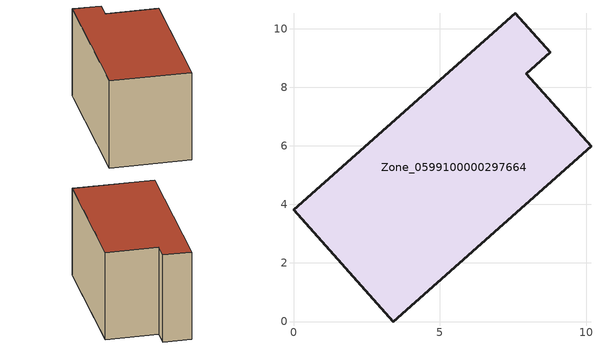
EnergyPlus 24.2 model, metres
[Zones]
Zone_0599100000297664
 floor ground (C_G): 0,3.81 7.58,10.52 8.77,9.19 7.95,8.46 10.16,5.99 3.41,0 z0
 wall outside (C_F): 3.41,0 10.16,5.99 7.95,8.46 8.77,9.19 7.58,10.52 0,3.81 3.41,0 z0:5.84
 roof outside (C_R): 7.58,10.52 0,3.81 3.41,0 10.16,5.99 7.95,8.46 8.77,9.19 z5.84
[BUILDING]
Pand.0599100000297664: North Axis=0; Terrain=City; Loads Convergence Tolerance Value=0.04; Temperature Convergence Tolerance Value=0.4; Solar Distribution=FullExterior; Maximum Number of Warmup Days=25; Minimum Number of Warmup Days=1
[Site:Location]
Rotterdam.The.Hague.AP_ZH_NLD Design_Conditions: Latitude=51.96; Longitude=4.45; Time Zone=1; Elevation=-4.5
[SITE:GROUNDTEMPERATURE:BUILDINGSURFACE]
18, 18, 18, 18, 18, 18, 18, 18, 18, 18, 18, 18
[MATERIAL] Thermal Absorptance=0.9; Solar Absorptance=0.7; Visible Absorptance=0.7
Name | Roughness | Thickness | Conductivity | Density | Specific Heat
G.TI.1975-1991 | MediumSmooth | 0.15 | 0.288461 | 540 | 1210
F.TI.1975-1991 | Rough | 0.3 | 0.230769 | 1920 | 840
R.TI.1975-1991 | MediumRough | 0.2 | 0.153846 | 1500 | 1000
[CONSTRUCTION]
C_G: G.TI.1975-1991
C_F: F.TI.1975-1991
C_R: R.TI.1975-1991
[ZONE]
Zone_0599100000297664: Type=1; Multiplier=1; Ceiling Height=Autocalculate; Volume=Autocalculate; Floor Area=autocalculate; Part of Total Floor Area=Yes
[ZONEINFILTRATION:DESIGNFLOWRATE]
Infil_Zone_0599100000297664: Zone or ZoneList or Space or SpaceList=Zone_0599100000297664; Schedule=AlwaysOn; Design Flow Rate Calculation Method=Flow/Area; Flow Rate per Floor Area=0.003; Constant Term Coefficient=1; Temperature Term Coefficient=0; Velocity Term Coefficient=0; Velocity Squared Term Coefficient=0
[HVACTEMPLATE:ZONE:IDEALLOADSAIRSYSTEM]
Zone_0599100000297664: Maximum Heating Supply Air Temperature=50; Minimum Cooling Supply Air Temperature=13; Maximum Heating Supply Air Humidity Ratio=0.0156; Minimum Cooling Supply Air Humidity Ratio=0.0077; Heating Limit=NoLimit; Cooling Limit=NoLimit; Dehumidification Control Type=ConstantSensibleHeatRatio; Cooling Sensible Heat Ratio=0.7; Dehumidification Setpoint=60; Humidification Control Type=None; Humidification Setpoint=30; Outdoor Air Method=None; Outdoor Air Flow Rate per Person=0.00944; Outdoor Air Flow Rate per Zone Floor Area=0; Outdoor Air Flow Rate per Zone=0; Demand Controlled Ventilation Type=None; Outdoor Air Economizer Type=NoEconomizer; Heat Recovery Type=None; Sensible Heat Recovery Effectiveness=0.7; Latent Heat Recovery Effectiveness=0.65
[ZONECONTROL:THERMOSTAT]
ThermostatControl_Zone_0599100000297664: Zone or ZoneList=Zone_0599100000297664; Control Type Schedule=DualSetpointControlType; Control 1=Thermostat_Zone_0599100000297664; Temperature Difference Between Cutout And Setpoint=0
[THERMOSTATSETPOINT:DUALSETPOINT]
Thermostat_Zone_0599100000297664: Heating Setpoint Temperature Schedule=HeatingSetpoint_Zone_0599100000297664; Cooling Setpoint Temperature Schedule=CoolingSetpoint_Zone_0599100000297664
[SCHEDULE:COMPACT]
HeatingSetpoint_Zone_0599100000297664: Through: 12/31, For: AllDays, Until: 24:00, 21
CoolingSetpoint_Zone_0599100000297664: Through: 12/31, For: AllDays, Until: 24:00, 24
DualSetpointControlType: Through: 12/31, For: AllDays, Until: 24:00, 4
AlwaysOn: Through: 12/31, For: AllDays, Until: 24:00, 1
